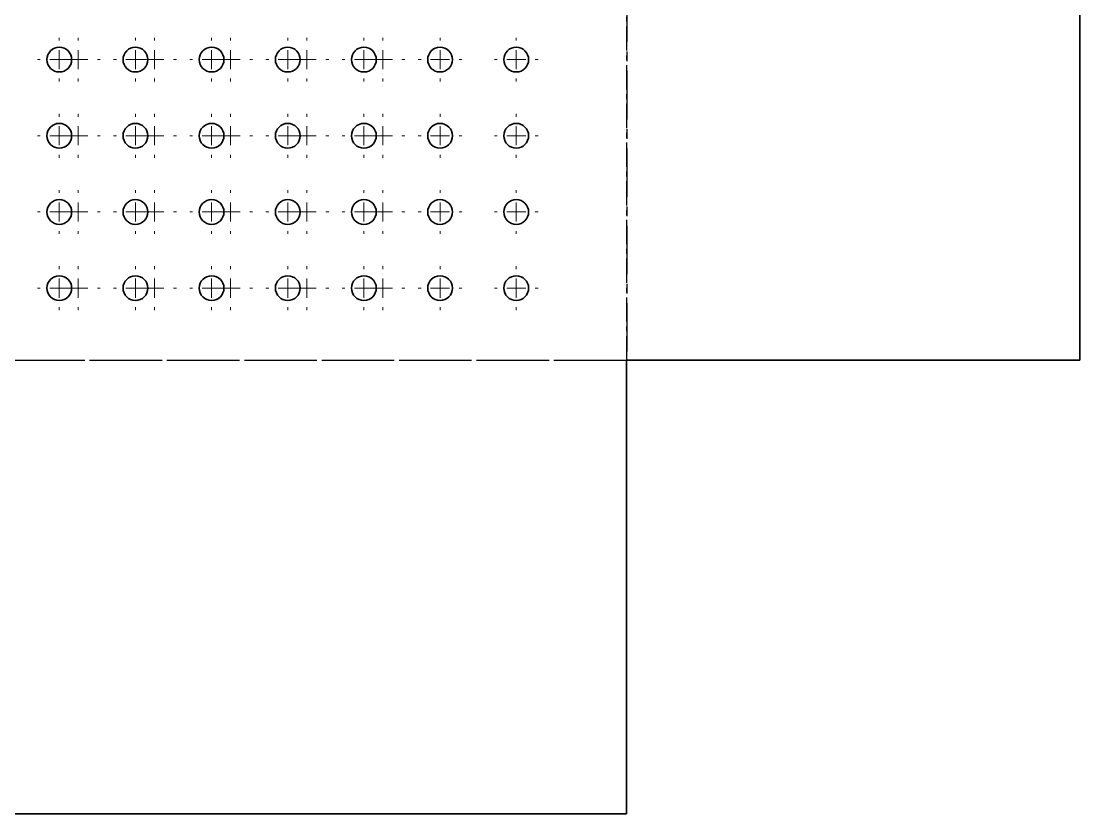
# Model space of a CAD drawing. Header units: millimetres. Extents: x -703 to 1382, y -307 to 590.
# Drawn here: x -194.9 to 83.1, y -244.3 to -36.2 of the extents above; entities that cross this region are included whole.
import ezdxf

# ---------------------------------------------------------------- set-up
doc = ezdxf.new("R2010")
doc.units = ezdxf.units.MM
doc.linetypes.add('CENTER', pattern=[10.16, 6.35, -1.27, 1.27, -1.27])
doc.linetypes.add('CENTERX2', pattern=[20.32, 12.7, -2.54, 2.54, -2.54])

# ---------------------------------------------------------------- blocks, each defined once
blk = doc.blocks.new('SW_CENTERMARKSYMBOL_33')
at = {"color": 0, "linetype": 'Continuous', "lineweight": 18}
for p, q in [((0, 5), (0, 5.75)), ((-5, 0), (-5.75, 0)), ((0, 0), (-2.5, 0)), ((0, 0), (0, 2.5)), ((0, 0), (0, -2.5)), ((0, 0), (2.5, 0)), ((5, 0), (5.75, 0)), ((0, -5), (0, -5.75))]:
    blk.add_line(p, q, dxfattribs=at)
blk = doc.blocks.new('SW_CENTERMARKSYMBOL_34')
at = {"color": 0, "linetype": 'Continuous', "lineweight": 18}
for p, q in [((0, 5), (0, 5.75)), ((-5, 0), (-5.75, 0)), ((0, 0), (-2.5, 0)), ((0, 0), (0, 2.5)), ((0, 0), (0, -2.5)), ((0, 0), (2.5, 0)), ((5, 0), (5.75, 0)), ((0, -5), (0, -5.75))]:
    blk.add_line(p, q, dxfattribs=at)
blk = doc.blocks.new('SW_CENTERMARKSYMBOL_36')
at = {"color": 0, "linetype": 'Continuous', "lineweight": 18}
for p, q in [((0, 5), (0, 5.75)), ((-5, 0), (-5.75, 0)), ((0, 0), (-2.5, 0)), ((0, 0), (0, 2.5)), ((0, 0), (0, -2.5)), ((0, 0), (2.5, 0)), ((5, 0), (5.75, 0)), ((0, -5), (0, -5.75))]:
    blk.add_line(p, q, dxfattribs=at)
blk = doc.blocks.new('SW_CENTERMARKSYMBOL_37')
at = {"color": 0, "linetype": 'Continuous', "lineweight": 18}
for p, q in [((0, 5), (0, 5.75)), ((-5, 0), (-5.75, 0)), ((0, 0), (-2.5, 0)), ((0, 0), (0, 2.5)), ((0, 0), (0, -2.5)), ((0, 0), (2.5, 0)), ((5, 0), (5.75, 0)), ((0, -5), (0, -5.75))]:
    blk.add_line(p, q, dxfattribs=at)
blk = doc.blocks.new('SW_CENTERMARKSYMBOL_38')
at = {"color": 0, "linetype": 'Continuous', "lineweight": 18}
for p, q in [((0, 5), (0, 5.75)), ((-5, 0), (-5.75, 0)), ((0, 0), (-2.5, 0)), ((0, 0), (0, 2.5)), ((0, 0), (0, -2.5)), ((0, 0), (2.5, 0)), ((5, 0), (5.75, 0)), ((0, -5), (0, -5.75))]:
    blk.add_line(p, q, dxfattribs=at)
blk = doc.blocks.new('SW_CENTERMARKSYMBOL_39')
at = {"color": 0, "linetype": 'Continuous', "lineweight": 18}
for p, q in [((0, 5), (0, 5.75)), ((-5, 0), (-5.75, 0)), ((0, 0), (-2.5, 0)), ((0, 0), (0, 2.5)), ((0, 0), (0, -2.5)), ((0, 0), (2.5, 0)), ((5, 0), (5.75, 0)), ((0, -5), (0, -5.75))]:
    blk.add_line(p, q, dxfattribs=at)
blk = doc.blocks.new('SW_CENTERMARKSYMBOL_40')
at = {"color": 0, "linetype": 'Continuous', "lineweight": 18}
for p, q in [((0, 5), (0, 5.75)), ((-5, 0), (-5.75, 0)), ((0, 0), (-2.5, 0)), ((0, 0), (0, 2.5)), ((0, 0), (0, -2.5)), ((0, 0), (2.5, 0)), ((5, 0), (5.75, 0)), ((0, -5), (0, -5.75))]:
    blk.add_line(p, q, dxfattribs=at)
blk = doc.blocks.new('SW_CENTERMARKSYMBOL_41')
at = {"color": 0, "linetype": 'Continuous', "lineweight": 18}
for p, q in [((0, 5), (0, 5.75)), ((-5, 0), (-5.75, 0)), ((0, 0), (-2.5, 0)), ((0, 0), (0, 2.5)), ((0, 0), (0, -2.5)), ((0, 0), (2.5, 0)), ((5, 0), (5.75, 0)), ((0, -5), (0, -5.75))]:
    blk.add_line(p, q, dxfattribs=at)
blk = doc.blocks.new('SW_CENTERMARKSYMBOL_42')
at = {"color": 0, "linetype": 'Continuous', "lineweight": 18}
for p, q in [((0, 5), (0, 5.75)), ((-5, 0), (-5.75, 0)), ((0, 0), (-2.5, 0)), ((0, 0), (0, 2.5)), ((0, 0), (0, -2.5)), ((0, 0), (2.5, 0)), ((5, 0), (5.75, 0)), ((0, -5), (0, -5.75))]:
    blk.add_line(p, q, dxfattribs=at)
blk = doc.blocks.new('SW_CENTERMARKSYMBOL_43')
at = {"color": 0, "linetype": 'Continuous', "lineweight": 18}
for p, q in [((0, 5), (0, 5.75)), ((-5, 0), (-5.75, 0)), ((0, 0), (-2.5, 0)), ((0, 0), (0, 2.5)), ((0, 0), (0, -2.5)), ((0, 0), (2.5, 0)), ((5, 0), (5.75, 0)), ((0, -5), (0, -5.75))]:
    blk.add_line(p, q, dxfattribs=at)
blk = doc.blocks.new('SW_CENTERMARKSYMBOL_44')
at = {"color": 0, "linetype": 'Continuous', "lineweight": 18}
for p, q in [((0, 5), (0, 5.75)), ((-5, 0), (-5.75, 0)), ((0, 0), (-2.5, 0)), ((0, 0), (0, 2.5)), ((0, 0), (0, -2.5)), ((0, 0), (2.5, 0)), ((5, 0), (5.75, 0)), ((0, -5), (0, -5.75))]:
    blk.add_line(p, q, dxfattribs=at)
blk = doc.blocks.new('SW_CENTERMARKSYMBOL_45')
at = {"color": 0, "linetype": 'Continuous', "lineweight": 18}
for p, q in [((0, 5), (0, 5.75)), ((-5, 0), (-5.75, 0)), ((0, 0), (-2.5, 0)), ((0, 0), (0, 2.5)), ((0, 0), (0, -2.5)), ((0, 0), (2.5, 0)), ((5, 0), (5.75, 0)), ((0, -5), (0, -5.75))]:
    blk.add_line(p, q, dxfattribs=at)
blk = doc.blocks.new('SW_CENTERMARKSYMBOL_46')
at = {"color": 0, "linetype": 'Continuous', "lineweight": 18}
for p, q in [((0, 5), (0, 5.75)), ((-5, 0), (-5.75, 0)), ((0, 0), (-2.5, 0)), ((0, 0), (0, 2.5)), ((0, 0), (0, -2.5)), ((0, 0), (2.5, 0)), ((5, 0), (5.75, 0)), ((0, -5), (0, -5.75))]:
    blk.add_line(p, q, dxfattribs=at)
blk = doc.blocks.new('SW_CENTERMARKSYMBOL_47')
at = {"color": 0, "linetype": 'Continuous', "lineweight": 18}
for p, q in [((0, 5), (0, 5.75)), ((-5, 0), (-5.75, 0)), ((0, 0), (-2.5, 0)), ((0, 0), (0, 2.5)), ((0, 0), (0, -2.5)), ((0, 0), (2.5, 0)), ((5, 0), (5.75, 0)), ((0, -5), (0, -5.75))]:
    blk.add_line(p, q, dxfattribs=at)
blk = doc.blocks.new('SW_CENTERMARKSYMBOL_49')
at = {"color": 0, "linetype": 'Continuous', "lineweight": 18}
for p, q in [((0, 5), (0, 5.75)), ((-5, 0), (-5.75, 0)), ((0, 0), (-2.5, 0)), ((0, 0), (0, 2.5)), ((0, 0), (0, -2.5)), ((0, 0), (2.5, 0)), ((5, 0), (5.75, 0)), ((0, -5), (0, -5.75))]:
    blk.add_line(p, q, dxfattribs=at)
blk = doc.blocks.new('SW_CENTERMARKSYMBOL_50')
at = {"color": 0, "linetype": 'Continuous', "lineweight": 18}
for p, q in [((0, 5), (0, 5.75)), ((-5, 0), (-5.75, 0)), ((0, 0), (-2.5, 0)), ((0, 0), (0, 2.5)), ((0, 0), (0, -2.5)), ((0, 0), (2.5, 0)), ((5, 0), (5.75, 0)), ((0, -5), (0, -5.75))]:
    blk.add_line(p, q, dxfattribs=at)
blk = doc.blocks.new('SW_CENTERMARKSYMBOL_51')
at = {"color": 0, "linetype": 'Continuous', "lineweight": 18}
for p, q in [((0, 5), (0, 5.75)), ((-5, 0), (-5.75, 0)), ((0, 0), (-2.5, 0)), ((0, 0), (0, 2.5)), ((0, 0), (0, -2.5)), ((0, 0), (2.5, 0)), ((5, 0), (5.75, 0)), ((0, -5), (0, -5.75))]:
    blk.add_line(p, q, dxfattribs=at)
blk = doc.blocks.new('SW_CENTERMARKSYMBOL_52')
at = {"color": 0, "linetype": 'Continuous', "lineweight": 18}
for p, q in [((0, 5), (0, 5.75)), ((-5, 0), (-5.75, 0)), ((0, 0), (-2.5, 0)), ((0, 0), (0, 2.5)), ((0, 0), (0, -2.5)), ((0, 0), (2.5, 0)), ((5, 0), (5.75, 0)), ((0, -5), (0, -5.75))]:
    blk.add_line(p, q, dxfattribs=at)
blk = doc.blocks.new('SW_CENTERMARKSYMBOL_53')
at = {"color": 0, "linetype": 'Continuous', "lineweight": 18}
for p, q in [((0, 5), (0, 5.75)), ((-5, 0), (-5.75, 0)), ((0, 0), (-2.5, 0)), ((0, 0), (0, 2.5)), ((0, 0), (0, -2.5)), ((0, 0), (2.5, 0)), ((5, 0), (5.75, 0)), ((0, -5), (0, -5.75))]:
    blk.add_line(p, q, dxfattribs=at)
blk = doc.blocks.new('SW_CENTERMARKSYMBOL_54')
at = {"color": 0, "linetype": 'Continuous', "lineweight": 18}
for p, q in [((0, 5), (0, 5.75)), ((-5, 0), (-5.75, 0)), ((0, 0), (-2.5, 0)), ((0, 0), (0, 2.5)), ((0, 0), (0, -2.5)), ((0, 0), (2.5, 0)), ((5, 0), (5.75, 0)), ((0, -5), (0, -5.75))]:
    blk.add_line(p, q, dxfattribs=at)
blk = doc.blocks.new('SW_CENTERMARKSYMBOL_55')
at = {"color": 0, "linetype": 'Continuous', "lineweight": 18}
for p, q in [((0, 5), (0, 5.75)), ((-5, 0), (-5.75, 0)), ((0, 0), (-2.5, 0)), ((0, 0), (0, 2.5)), ((0, 0), (0, -2.5)), ((0, 0), (2.5, 0)), ((5, 0), (5.75, 0)), ((0, -5), (0, -5.75))]:
    blk.add_line(p, q, dxfattribs=at)
blk = doc.blocks.new('SW_CENTERMARKSYMBOL_56')
at = {"color": 0, "linetype": 'Continuous', "lineweight": 18}
for p, q in [((0, 5), (0, 5.75)), ((-5, 0), (-5.75, 0)), ((0, 0), (-2.5, 0)), ((0, 0), (0, 2.5)), ((0, 0), (0, -2.5)), ((0, 0), (2.5, 0)), ((5, 0), (5.75, 0)), ((0, -5), (0, -5.75))]:
    blk.add_line(p, q, dxfattribs=at)
blk = doc.blocks.new('SW_CENTERMARKSYMBOL_57')
at = {"color": 0, "linetype": 'Continuous', "lineweight": 18}
for p, q in [((0, 5), (0, 5.75)), ((-5, 0), (-5.75, 0)), ((0, 0), (-2.5, 0)), ((0, 0), (0, 2.5)), ((0, 0), (0, -2.5)), ((0, 0), (2.5, 0)), ((5, 0), (5.75, 0)), ((0, -5), (0, -5.75))]:
    blk.add_line(p, q, dxfattribs=at)
blk = doc.blocks.new('SW_CENTERMARKSYMBOL_58')
at = {"color": 0, "linetype": 'Continuous', "lineweight": 18}
for p, q in [((0, 5), (0, 5.75)), ((-5, 0), (-5.75, 0)), ((0, 0), (-2.5, 0)), ((0, 0), (0, 2.5)), ((0, 0), (0, -2.5)), ((0, 0), (2.5, 0)), ((5, 0), (5.75, 0)), ((0, -5), (0, -5.75))]:
    blk.add_line(p, q, dxfattribs=at)
blk = doc.blocks.new('SW_CENTERMARKSYMBOL_60')
at = {"color": 0, "linetype": 'Continuous', "lineweight": 18}
for p, q in [((0, 5), (0, 5.75)), ((-5, 0), (-5.75, 0)), ((0, 0), (-2.5, 0)), ((0, 0), (0, 2.5)), ((0, 0), (0, -2.5)), ((0, 0), (2.5, 0)), ((5, 0), (5.75, 0)), ((0, -5), (0, -5.75))]:
    blk.add_line(p, q, dxfattribs=at)
blk = doc.blocks.new('SW_CENTERMARKSYMBOL_61')
at = {"color": 0, "linetype": 'Continuous', "lineweight": 18}
for p, q in [((0, 5), (0, 5.75)), ((-5, 0), (-5.75, 0)), ((0, 0), (-2.5, 0)), ((0, 0), (0, 2.5)), ((0, 0), (0, -2.5)), ((0, 0), (2.5, 0)), ((5, 0), (5.75, 0)), ((0, -5), (0, -5.75))]:
    blk.add_line(p, q, dxfattribs=at)
blk = doc.blocks.new('SW_CENTERMARKSYMBOL_62')
at = {"color": 0, "linetype": 'Continuous', "lineweight": 18}
for p, q in [((0, 5), (0, 5.75)), ((-5, 0), (-5.75, 0)), ((0, 0), (-2.5, 0)), ((0, 0), (0, 2.5)), ((0, 0), (0, -2.5)), ((0, 0), (2.5, 0)), ((5, 0), (5.75, 0)), ((0, -5), (0, -5.75))]:
    blk.add_line(p, q, dxfattribs=at)
blk = doc.blocks.new('SW_CENTERMARKSYMBOL_64')
at = {"color": 0, "linetype": 'Continuous', "lineweight": 18}
for p, q in [((0, 5), (0, 5.75)), ((-5, 0), (-5.75, 0)), ((0, 0), (-2.5, 0)), ((0, 0), (0, 2.5)), ((0, 0), (0, -2.5)), ((0, 0), (2.5, 0)), ((5, 0), (5.75, 0)), ((0, -5), (0, -5.75))]:
    blk.add_line(p, q, dxfattribs=at)
blk = doc.blocks.new('SW_CENTERMARKSYMBOL_65')
at = {"color": 0, "linetype": 'Continuous', "lineweight": 18}
for p, q in [((0, 5), (0, 5.75)), ((-5, 0), (-5.75, 0)), ((0, 0), (-2.5, 0)), ((0, 0), (0, 2.5)), ((0, 0), (0, -2.5)), ((0, 0), (2.5, 0)), ((5, 0), (5.75, 0)), ((0, -5), (0, -5.75))]:
    blk.add_line(p, q, dxfattribs=at)
blk = doc.blocks.new('SW_CENTERMARKSYMBOL_66')
at = {"color": 0, "linetype": 'Continuous', "lineweight": 18}
for p, q in [((0, 5), (0, 5.75)), ((-5, 0), (-5.75, 0)), ((0, 0), (-2.5, 0)), ((0, 0), (0, 2.5)), ((0, 0), (0, -2.5)), ((0, 0), (2.5, 0)), ((5, 0), (5.75, 0)), ((0, -5), (0, -5.75))]:
    blk.add_line(p, q, dxfattribs=at)
blk = doc.blocks.new('SW_CENTERMARKSYMBOL_67')
at = {"color": 0, "linetype": 'Continuous', "lineweight": 18}
for p, q in [((0, 5), (0, 5.75)), ((-5, 0), (-5.75, 0)), ((0, 0), (-2.5, 0)), ((0, 0), (0, 2.5)), ((0, 0), (0, -2.5)), ((0, 0), (2.5, 0)), ((5, 0), (5.75, 0)), ((0, -5), (0, -5.75))]:
    blk.add_line(p, q, dxfattribs=at)
blk = doc.blocks.new('SW_CENTERMARKSYMBOL_68')
at = {"color": 0, "linetype": 'Continuous', "lineweight": 18}
for p, q in [((0, 5), (0, 5.75)), ((-5, 0), (-5.75, 0)), ((0, 0), (-2.5, 0)), ((0, 0), (0, 2.5)), ((0, 0), (0, -2.5)), ((0, 0), (2.5, 0)), ((5, 0), (5.75, 0)), ((0, -5), (0, -5.75))]:
    blk.add_line(p, q, dxfattribs=at)
blk = doc.blocks.new('SW_CENTERMARKSYMBOL_69')
at = {"color": 0, "linetype": 'Continuous', "lineweight": 18}
for p, q in [((0, 5), (0, 5.75)), ((-5, 0), (-5.75, 0)), ((0, 0), (-2.5, 0)), ((0, 0), (0, 2.5)), ((0, 0), (0, -2.5)), ((0, 0), (2.5, 0)), ((5, 0), (5.75, 0)), ((0, -5), (0, -5.75))]:
    blk.add_line(p, q, dxfattribs=at)
blk = doc.blocks.new('SW_CENTERMARKSYMBOL_70')
at = {"color": 0, "linetype": 'Continuous', "lineweight": 18}
for p, q in [((0, 5), (0, 5.75)), ((-5, 0), (-5.75, 0)), ((0, 0), (-2.5, 0)), ((0, 0), (0, 2.5)), ((0, 0), (0, -2.5)), ((0, 0), (2.5, 0)), ((5, 0), (5.75, 0)), ((0, -5), (0, -5.75))]:
    blk.add_line(p, q, dxfattribs=at)
blk = doc.blocks.new('SW_CENTERMARKSYMBOL_71')
at = {"color": 0, "linetype": 'Continuous', "lineweight": 18}
for p, q in [((0, 5), (0, 5.75)), ((-5, 0), (-5.75, 0)), ((0, 0), (-2.5, 0)), ((0, 0), (0, 2.5)), ((0, 0), (0, -2.5)), ((0, 0), (2.5, 0)), ((5, 0), (5.75, 0)), ((0, -5), (0, -5.75))]:
    blk.add_line(p, q, dxfattribs=at)
blk = doc.blocks.new('SW_CENTERMARKSYMBOL_72')
at = {"color": 0, "linetype": 'Continuous', "lineweight": 18}
for p, q in [((0, 5), (0, 5.75)), ((-5, 0), (-5.75, 0)), ((0, 0), (-2.5, 0)), ((0, 0), (0, 2.5)), ((0, 0), (0, -2.5)), ((0, 0), (2.5, 0)), ((5, 0), (5.75, 0)), ((0, -5), (0, -5.75))]:
    blk.add_line(p, q, dxfattribs=at)
blk = doc.blocks.new('SW_CENTERMARKSYMBOL_73')
at = {"color": 0, "linetype": 'Continuous', "lineweight": 18}
for p, q in [((0, 5), (0, 5.75)), ((-5, 0), (-5.75, 0)), ((0, 0), (-2.5, 0)), ((0, 0), (0, 2.5)), ((0, 0), (0, -2.5)), ((0, 0), (2.5, 0)), ((5, 0), (5.75, 0)), ((0, -5), (0, -5.75))]:
    blk.add_line(p, q, dxfattribs=at)
blk = doc.blocks.new('SW_CENTERMARKSYMBOL_74')
at = {"color": 0, "linetype": 'Continuous', "lineweight": 18}
for p, q in [((0, 5), (0, 5.75)), ((-5, 0), (-5.75, 0)), ((0, 0), (-2.5, 0)), ((0, 0), (0, 2.5)), ((0, 0), (0, -2.5)), ((0, 0), (2.5, 0)), ((5, 0), (5.75, 0)), ((0, -5), (0, -5.75))]:
    blk.add_line(p, q, dxfattribs=at)
blk = doc.blocks.new('SW_CENTERMARKSYMBOL_75')
at = {"color": 0, "linetype": 'Continuous', "lineweight": 18}
for p, q in [((0, 5), (0, 5.75)), ((-5, 0), (-5.75, 0)), ((0, 0), (-2.5, 0)), ((0, 0), (0, 2.5)), ((0, 0), (0, -2.5)), ((0, 0), (2.5, 0)), ((5, 0), (5.75, 0)), ((0, -5), (0, -5.75))]:
    blk.add_line(p, q, dxfattribs=at)
blk = doc.blocks.new('SW_CENTERMARKSYMBOL_77')
at = {"color": 0, "linetype": 'Continuous', "lineweight": 18}
for p, q in [((0, 5), (0, 5.75)), ((-5, 0), (-5.75, 0)), ((0, 0), (-2.5, 0)), ((0, 0), (0, 2.5)), ((0, 0), (0, -2.5)), ((0, 0), (2.5, 0)), ((5, 0), (5.75, 0)), ((0, -5), (0, -5.75))]:
    blk.add_line(p, q, dxfattribs=at)
blk = doc.blocks.new('SW_CENTERMARKSYMBOL_78')
at = {"color": 0, "linetype": 'Continuous', "lineweight": 18}
for p, q in [((0, 5), (0, 5.75)), ((-5, 0), (-5.75, 0)), ((0, 0), (-2.5, 0)), ((0, 0), (0, 2.5)), ((0, 0), (0, -2.5)), ((0, 0), (2.5, 0)), ((5, 0), (5.75, 0)), ((0, -5), (0, -5.75))]:
    blk.add_line(p, q, dxfattribs=at)
blk = doc.blocks.new('SW_CENTERMARKSYMBOL_79')
at = {"color": 0, "linetype": 'Continuous', "lineweight": 18}
for p, q in [((0, 5), (0, 5.75)), ((-5, 0), (-5.75, 0)), ((0, 0), (-2.5, 0)), ((0, 0), (0, 2.5)), ((0, 0), (0, -2.5)), ((0, 0), (2.5, 0)), ((5, 0), (5.75, 0)), ((0, -5), (0, -5.75))]:
    blk.add_line(p, q, dxfattribs=at)
blk = doc.blocks.new('SW_CENTERMARKSYMBOL_80')
at = {"color": 0, "linetype": 'Continuous', "lineweight": 18}
for p, q in [((0, 5), (0, 5.75)), ((-5, 0), (-5.75, 0)), ((0, 0), (-2.5, 0)), ((0, 0), (0, 2.5)), ((0, 0), (0, -2.5)), ((0, 0), (2.5, 0)), ((5, 0), (5.75, 0)), ((0, -5), (0, -5.75))]:
    blk.add_line(p, q, dxfattribs=at)
blk = doc.blocks.new('SW_CENTERMARKSYMBOL_81')
at = {"color": 0, "linetype": 'Continuous', "lineweight": 18}
for p, q in [((0, 5), (0, 5.75)), ((-5, 0), (-5.75, 0)), ((0, 0), (-2.5, 0)), ((0, 0), (0, 2.5)), ((0, 0), (0, -2.5)), ((0, 0), (2.5, 0)), ((5, 0), (5.75, 0)), ((0, -5), (0, -5.75))]:
    blk.add_line(p, q, dxfattribs=at)
blk = doc.blocks.new('SW_CENTERMARKSYMBOL_82')
at = {"color": 0, "linetype": 'Continuous', "lineweight": 18}
for p, q in [((0, 5), (0, 5.75)), ((-5, 0), (-5.75, 0)), ((0, 0), (-2.5, 0)), ((0, 0), (0, 2.5)), ((0, 0), (0, -2.5)), ((0, 0), (2.5, 0)), ((5, 0), (5.75, 0)), ((0, -5), (0, -5.75))]:
    blk.add_line(p, q, dxfattribs=at)
blk = doc.blocks.new('SW_CENTERMARKSYMBOL_83')
at = {"color": 0, "linetype": 'Continuous', "lineweight": 18}
for p, q in [((0, 5), (0, 5.75)), ((-5, 0), (-5.75, 0)), ((0, 0), (-2.5, 0)), ((0, 0), (0, 2.5)), ((0, 0), (0, -2.5)), ((0, 0), (2.5, 0)), ((5, 0), (5.75, 0)), ((0, -5), (0, -5.75))]:
    blk.add_line(p, q, dxfattribs=at)
blk = doc.blocks.new('SW_CENTERMARKSYMBOL_84')
at = {"color": 0, "linetype": 'Continuous', "lineweight": 18}
for p, q in [((0, 5), (0, 5.75)), ((-5, 0), (-5.75, 0)), ((0, 0), (-2.5, 0)), ((0, 0), (0, 2.5)), ((0, 0), (0, -2.5)), ((0, 0), (2.5, 0)), ((5, 0), (5.75, 0)), ((0, -5), (0, -5.75))]:
    blk.add_line(p, q, dxfattribs=at)
blk = doc.blocks.new('SW_CENTERMARKSYMBOL_85')
at = {"color": 0, "linetype": 'Continuous', "lineweight": 18}
for p, q in [((0, 5), (0, 5.75)), ((-5, 0), (-5.75, 0)), ((0, 0), (-2.5, 0)), ((0, 0), (0, 2.5)), ((0, 0), (0, -2.5)), ((0, 0), (2.5, 0)), ((5, 0), (5.75, 0)), ((0, -5), (0, -5.75))]:
    blk.add_line(p, q, dxfattribs=at)

msp = doc.modelspace()

# ---------------------------------------------------------------- linework, layer by layer
at = {"color": 7, "linetype": 'CENTERX2'}
for p, q in [((-35.9, 72.61), (-35.9, -125.25)), ((-35.97, -125.32), (-583.83, -125.32))]:
    msp.add_line(p, q, dxfattribs=at)
at = {"color": 7, "linetype": 'CENTER'}
for p, q in [((-35.9, -125.25), (-35.9, 72.61)), ((-35.97, -125.32), (-583.83, -125.32))]:
    msp.add_line(p, q, dxfattribs=at)
at = {"color": 7, "linetype": 'Continuous', "lineweight": 35}
for p, q in [((83.1, 72.61), (83.1, -125.25)), ((83.1, -125.25), (-35.97, -125.25)), ((-35.97, -125.25), (-35.97, -244.32)), ((-35.97, -244.32), (-214.9, -244.32))]:
    msp.add_line(p, q, dxfattribs=at)
for centre in [(-184.9, -46.32), (-164.9, -46.32), (-144.9, -46.32), (-124.9, -46.32), (-104.9, -46.32), (-84.9, -46.32), (-64.9, -46.32), (-184.9, -66.32), (-164.9, -66.32), (-144.9, -66.32), (-124.9, -66.32), (-104.9, -66.32), (-84.9, -66.32), (-64.9, -66.32), (-184.9, -86.32), (-164.9, -86.32), (-144.9, -86.32), (-124.9, -86.32), (-104.9, -86.32), (-84.9, -86.32), (-64.9, -86.32), (-184.9, -106.32), (-164.9, -106.32), (-144.9, -106.32), (-124.9, -106.32), (-104.9, -106.32), (-84.9, -106.32), (-64.9, -106.32)]:
    msp.add_circle(centre, 3.25, dxfattribs=at)

# ---------------------------------------------------------------- block references
at = {"color": 7, "linetype": 'Continuous', "lineweight": 18}
for name, p in [('SW_CENTERMARKSYMBOL_82', (-184.9, -46.32)), ('SW_CENTERMARKSYMBOL_85', (-179.9, -46.32)), ('SW_CENTERMARKSYMBOL_36', (-164.9, -46.32)), ('SW_CENTERMARKSYMBOL_33', (-159.9, -46.32)), ('SW_CENTERMARKSYMBOL_81', (-144.9, -46.32)), ('SW_CENTERMARKSYMBOL_84', (-139.9, -46.32)), ('SW_CENTERMARKSYMBOL_37', (-124.9, -46.32)), ('SW_CENTERMARKSYMBOL_34', (-119.9, -46.32)), ('SW_CENTERMARKSYMBOL_80', (-104.9, -46.32)), ('SW_CENTERMARKSYMBOL_83', (-99.9, -46.32)), ('SW_CENTERMARKSYMBOL_38', (-84.9, -46.32)), ('SW_CENTERMARKSYMBOL_79', (-64.9, -46.32)), ('SW_CENTERMARKSYMBOL_42', (-184.9, -66.32)), ('SW_CENTERMARKSYMBOL_39', (-179.9, -66.32)), ('SW_CENTERMARKSYMBOL_75', (-164.9, -66.32)), ('SW_CENTERMARKSYMBOL_78', (-159.9, -66.32)), ('SW_CENTERMARKSYMBOL_43', (-144.9, -66.32)), ('SW_CENTERMARKSYMBOL_40', (-139.9, -66.32)), ('SW_CENTERMARKSYMBOL_74', (-124.9, -66.32)), ('SW_CENTERMARKSYMBOL_77', (-119.9, -66.32)), ('SW_CENTERMARKSYMBOL_44', (-104.9, -66.32)), ('SW_CENTERMARKSYMBOL_41', (-99.9, -66.32)), ('SW_CENTERMARKSYMBOL_73', (-84.9, -66.32)), ('SW_CENTERMARKSYMBOL_45', (-64.9, -66.32)), ('SW_CENTERMARKSYMBOL_69', (-184.9, -86.32)), ('SW_CENTERMARKSYMBOL_72', (-179.9, -86.32)), ('SW_CENTERMARKSYMBOL_49', (-164.9, -86.32)), ('SW_CENTERMARKSYMBOL_46', (-159.9, -86.32)), ('SW_CENTERMARKSYMBOL_68', (-144.9, -86.32)), ('SW_CENTERMARKSYMBOL_71', (-139.9, -86.32)), ('SW_CENTERMARKSYMBOL_50', (-124.9, -86.32)), ('SW_CENTERMARKSYMBOL_47', (-119.9, -86.32)), ('SW_CENTERMARKSYMBOL_67', (-104.9, -86.32)), ('SW_CENTERMARKSYMBOL_70', (-99.9, -86.32)), ('SW_CENTERMARKSYMBOL_51', (-84.9, -86.32)), ('SW_CENTERMARKSYMBOL_66', (-64.9, -86.32)), ('SW_CENTERMARKSYMBOL_55', (-184.9, -106.32)), ('SW_CENTERMARKSYMBOL_52', (-179.9, -106.32)), ('SW_CENTERMARKSYMBOL_62', (-164.9, -106.32)), ('SW_CENTERMARKSYMBOL_65', (-159.9, -106.32)), ('SW_CENTERMARKSYMBOL_56', (-144.9, -106.32)), ('SW_CENTERMARKSYMBOL_53', (-139.9, -106.32)), ('SW_CENTERMARKSYMBOL_61', (-124.9, -106.32)), ('SW_CENTERMARKSYMBOL_64', (-119.9, -106.32)), ('SW_CENTERMARKSYMBOL_57', (-104.9, -106.32)), ('SW_CENTERMARKSYMBOL_54', (-99.9, -106.32)), ('SW_CENTERMARKSYMBOL_60', (-84.9, -106.32)), ('SW_CENTERMARKSYMBOL_58', (-64.9, -106.32))]:
    msp.add_blockref(name, p, dxfattribs=at)

doc.saveas('drawing.dxf')
